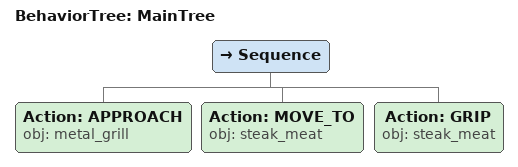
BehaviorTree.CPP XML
<root main_tree_to_execute="MainTree">
  <BehaviorTree ID="MainTree">
    <Sequence>
      <!-- Approach metal_grill -->
      <Action ID="APPROACH" obj="metal_grill" />
      <!-- Move to steak_meat -->
      <Action ID="MOVE_TO" obj="steak_meat" />
      <!-- Grip steak_meat -->
      <Action ID="GRIP" obj="steak_meat" />
    </Sequence>
  </BehaviorTree>
</root>
